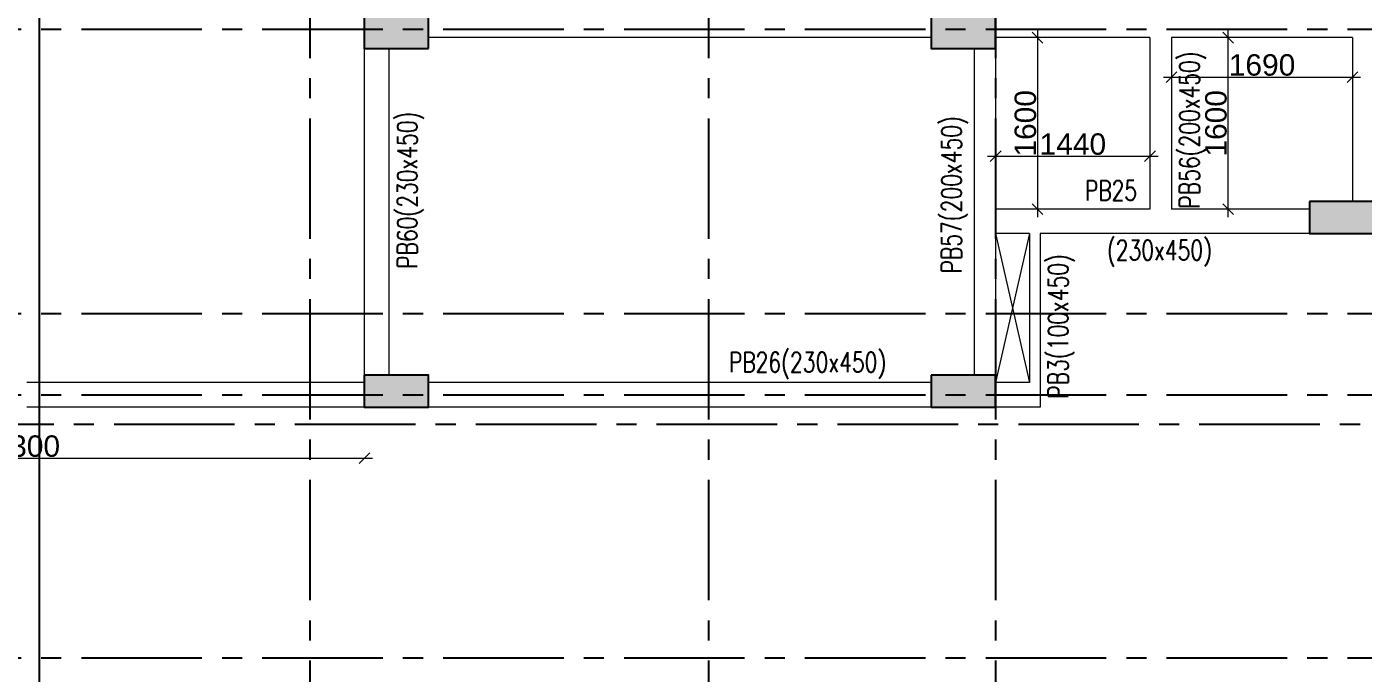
# Model space of a CAD drawing. Header units: millimetres. Extents: x 1277257 to 1543892, y 206696 to 309376.
# Drawn here: x 1403871 to 1416341, y 235179 to 241216 of the extents above; entities that cross this region are included whole.
import ezdxf

# ---------------------------------------------------------------- set-up
doc = ezdxf.new("R2010")
doc.units = ezdxf.units.MM
doc.header["$LTSCALE"] = 500
doc.header["$MEASUREMENT"] = 0
doc.header["$PDMODE"] = 34
doc.linetypes.add('Site$0$CENTER2', pattern=[1.125, 0.75, -0.125, 0.125, -0.125])
doc.layers.get('Defpoints').update_dxf_attribs({"lineweight": 0})
for name, color, linetype, lineweight in [('CUT OUT', 1, 'Continuous', 13), ('S - SUNK', 251, 'Continuous', 0), ('TOWER COL HATCH', 253, 'Continuous', 20)]:
    doc.layers.add(name, color=color, linetype=linetype, lineweight=lineweight)
for name, color, linetype in [('GRID', 7, 'Continuous'), ('S-COLUMN-HATCH', 253, 'Continuous'), ('S-FRAMING PLAN', 4, 'Continuous'), ('T BEAM N', 3, 'Continuous'), ('TOWER AREA COLUMN.', 6, 'Continuous')]:
    doc.layers.add(name, color=color, linetype=linetype)
doc.styles.add('3mm', font='arial.ttf')
doc.styles.add('S-T', font='romans.shx')
doc.dimstyles.new('PARAMVEER', dxfattribs={"dimtxt": 200, "dimasz": 100, "dimexe": 0, "dimexo": 25, "dimgap": 10, "dimtad": 1, "dimdec": 0, "dimrnd": 5, "dimzin": 0, "dimdsep": 46, "dimtxsty": '3mm', "dimblk": 'OBLIQUE', "dimcen": 0.09, "dimdle": 75, "dimclrd": 1, "dimclre": 1, "dimclrt": 3, "dimadec": 0, "dimazin": 0, "dimtfac": 1, "dimtdec": 0, "dimtmove": 1, "dimatfit": 3, "dimfxl": 100, "dimtolj": 1, "dimtzin": 0, "dimlwd": 18, "dimlwe": 5, "dimarcsym": 0})

# ---------------------------------------------------------------- blocks, each defined once
blk = doc.blocks.new('RW2952R')
at = {"layer": 'CUT OUT', "color": 1, "ltscale": 10}
for p, q in [((1394831, 239284), (1394516, 237894)), ((1394516, 239284), (1394831, 237894))]:
    blk.add_line(p, q, dxfattribs=at)
at = {"layer": 'S-FRAMING PLAN', "color": 3, "linetype": 'ByBlock', "lineweight": 20, "ltscale": 10}
for p, q in [((1391501, 241114), (1393191, 241114)), ((1391501, 241114), (1391501, 239584)), ((1393191, 241114), (1393191, 239514)), ((1393391, 241114), (1393391, 239514)), ((1393391, 241114), (1394831, 241114)), ((1395431, 241114), (1400121, 241114)), ((1394831, 241014), (1394831, 239514)), ((1395031, 241014), (1395031, 237964)), ((1400491, 241014), (1400491, 237964)), ((1400721, 241014), (1400721, 237964)), ((1391901, 239514), (1393191, 239514)), ((1393391, 239514), (1394831, 239514)), ((1391901, 239284), (1394416, 239284)), ((1394416, 239284), (1394416, 237664)), ((1394516, 239284), (1394831, 239284)), ((1394516, 239284), (1394516, 237894)), ((1394831, 239284), (1394831, 237964)), ((1394516, 237894), (1394831, 237894)), ((1395431, 237894), (1400121, 237894)), ((1400721, 237894), (1403871, 237894)), ((1394416, 237664), (1394831, 237664)), ((1395431, 237664), (1400121, 237664)), ((1400721, 237664), (1403871, 237664))]:
    blk.add_line(p, q, dxfattribs=at)
blk = doc.blocks.new('EEE')
at = {"layer": 'GRID', "color": 16, "linetype": 'Site$0$CENTER2', "ltscale": 3}
for points in [[(1406510.6, 258923.2), (1406510.6, 223711.9)], [(1410230.6, 258923.2), (1410230.6, 223711.9)], [(1412910.6, 258923.2), (1412910.6, 223711.9)], [(1363880.9, 241193.8), (1442964.5, 241193.8)], [(1363880.9, 238538.8), (1442964.5, 238538.8)], [(1363880.9, 237778.8), (1442964.5, 237778.8)], [(1363880.9, 236875.5), (1364185.2, 237504), (1442964.5, 237504)], [(1363880.9, 235324.1), (1442964.5, 235324.1)]]:
    blk.add_lwpolyline(points, dxfattribs=at)
blk = doc.blocks.new('3tgra')
at = {"layer": 'TOWER COL HATCH'}
h = blk.add_hatch(color=253, dxfattribs=at)
h.dxf.hatch_style = 1
h.paths.add_polyline_path([(1395431, 80772), (1395431, 80472), (1394831, 80472), (1394831, 80772)])
h = blk.add_hatch(color=253, dxfattribs=at)
h.dxf.hatch_style = 1
h.paths.add_polyline_path([(1400121, 80472), (1400121, 80772), (1400721, 80772), (1400721, 80472)])
h = blk.add_hatch(color=253, dxfattribs=at)
h.dxf.hatch_style = 1
h.paths.add_polyline_path([(1391901, 79042), (1391901, 78742), (1391301, 78742), (1391301, 79042)])
h = blk.add_hatch(color=253, dxfattribs=at)
h.dxf.hatch_style = 1
h.paths.add_polyline_path([(1395431, 77422), (1395431, 77122), (1394831, 77122), (1394831, 77422)])
h = blk.add_hatch(color=253, dxfattribs=at)
h.dxf.hatch_style = 1
h.paths.add_polyline_path([(1400721, 77422), (1400721, 77122), (1400121, 77122), (1400121, 77422)])
at = {"layer": 'TOWER AREA COLUMN.', "color": 4}
for points in [[(1395431, 80772), (1395431, 80472), (1394831, 80472), (1394831, 80772)], [(1400121, 80472), (1400121, 80772), (1400721, 80772), (1400721, 80472)], [(1391901, 79042), (1391901, 78742), (1391301, 78742), (1391301, 79042)], [(1395431, 77422), (1395431, 77122), (1394831, 77122), (1394831, 77422)], [(1400721, 77422), (1400721, 77122), (1400121, 77122), (1400121, 77422)]]:
    blk.add_lwpolyline(points, close=True, dxfattribs=at)
blk = doc.blocks.new('_Oblique')
at = {"color": 0, "linetype": 'ByBlock', "lineweight": -2}
blk.add_line((-0.5, -0.5), (0.5, 0.5), dxfattribs=at)
blk = doc.blocks.new('*D411')
at = {"layer": 'Defpoints', "color": 0, "ltscale": 10, "transparency": 16777216}
for p in [(1400721, 237664), (1407021, 237664), (1407021, 237187)]:
    blk.add_point(p, dxfattribs=at)
at = {"layer": 'S-COLUMN-HATCH', "color": 1, "linetype": 'Continuous', "lineweight": 18, "ltscale": 10, "transparency": 16777216}
blk.add_line((1400646, 237187), (1407096, 237187), dxfattribs=at)
at = {"layer": 'S-COLUMN-HATCH', "color": 3, "linetype": 'Continuous', "lineweight": 5, "ltscale": 10, "transparency": 16777216}
for p, q in [((1400721, 237187), (1400721, 237187)), ((1407021, 237187), (1407021, 237187))]:
    blk.add_line(p, q, dxfattribs=at)
at = {"layer": 'S-COLUMN-HATCH', "color": 1, "lineweight": 18, "ltscale": 10, "transparency": 16777216, "xscale": 100, "yscale": 100, "zscale": 100, "rotation": 180}
blk.add_blockref('_Oblique', (1400721, 237187), dxfattribs=at)
at = {"layer": 'S-COLUMN-HATCH', "color": 1, "lineweight": 18, "ltscale": 10, "transparency": 16777216, "xscale": 100, "yscale": 100, "zscale": 100}
blk.add_blockref('_Oblique', (1407021, 237187), dxfattribs=at)
at = {"layer": 'S-COLUMN-HATCH', "color": 1, "ltscale": 10, "transparency": 16777216, "insert": (1403871, 237299), "char_height": 200, "attachment_point": 5, "style": '3mm'}
blk.add_mtext('\\A1;6300', dxfattribs=at)
blk = doc.blocks.new('*D466')
at = {"layer": 'Defpoints', "color": 0, "ltscale": 10, "transparency": 16777216}
for p in [(1414351, 240007), (1412911, 239514), (1414351, 239514)]:
    blk.add_point(p, dxfattribs=at)
at = {"layer": 'S-COLUMN-HATCH', "color": 1, "linetype": 'Continuous', "lineweight": 18, "ltscale": 10, "transparency": 16777216}
blk.add_line((1412836, 240007), (1414426, 240007), dxfattribs=at)
at = {"layer": 'S-COLUMN-HATCH', "color": 1, "linetype": 'Continuous', "lineweight": 5, "ltscale": 10, "transparency": 16777216}
for p, q in [((1412911, 240007), (1412911, 240007)), ((1414351, 240007), (1414351, 240007))]:
    blk.add_line(p, q, dxfattribs=at)
at = {"layer": 'S-COLUMN-HATCH', "color": 1, "lineweight": 18, "ltscale": 10, "transparency": 16777216, "xscale": 100, "yscale": 100, "zscale": 100, "rotation": 180}
blk.add_blockref('_Oblique', (1412911, 240007), dxfattribs=at)
at = {"layer": 'S-COLUMN-HATCH', "color": 1, "lineweight": 18, "ltscale": 10, "transparency": 16777216, "xscale": 100, "yscale": 100, "zscale": 100}
blk.add_blockref('_Oblique', (1414351, 240007), dxfattribs=at)
at = {"layer": 'S-COLUMN-HATCH', "color": 4, "ltscale": 10, "transparency": 16777216, "insert": (1413631, 240119), "char_height": 200, "attachment_point": 5, "style": '3mm'}
blk.add_mtext('\\A1;1440', dxfattribs=at)
blk = doc.blocks.new('*D467')
at = {"layer": 'Defpoints', "color": 0, "ltscale": 10, "transparency": 16777216}
for p in [(1414351, 241114), (1413301, 239514), (1414351, 239514)]:
    blk.add_point(p, dxfattribs=at)
at = {"layer": 'S-COLUMN-HATCH', "color": 1, "linetype": 'Continuous', "lineweight": 18, "ltscale": 10, "transparency": 16777216}
blk.add_line((1413301, 241189), (1413301, 239439), dxfattribs=at)
at = {"layer": 'S-COLUMN-HATCH', "color": 1, "linetype": 'Continuous', "lineweight": 5, "ltscale": 10, "transparency": 16777216}
for p, q in [((1413302, 241114), (1413301, 241114)), ((1413302, 239514), (1413301, 239514))]:
    blk.add_line(p, q, dxfattribs=at)
at = {"layer": 'S-COLUMN-HATCH', "color": 1, "lineweight": 18, "ltscale": 10, "transparency": 16777216, "xscale": 100, "yscale": 100, "zscale": 100}
for p, rotation in [((1413301, 241114), 90), ((1413301, 239514), 270)]:
    blk.add_blockref('_Oblique', p, dxfattribs=dict(at, rotation=rotation))
at = {"layer": 'S-COLUMN-HATCH', "color": 4, "ltscale": 10, "transparency": 16777216, "insert": (1413189, 240314), "char_height": 200, "attachment_point": 5, "rotation": 90, "style": '3mm'}
blk.add_mtext('\\A1;1600', dxfattribs=at)
blk = doc.blocks.new('*D468')
at = {"layer": 'Defpoints', "color": 0, "ltscale": 10, "transparency": 16777216}
for p in [(1414551, 241114), (1416241, 241114), (1416241, 240746)]:
    blk.add_point(p, dxfattribs=at)
at = {"layer": 'S-COLUMN-HATCH', "color": 1, "linetype": 'Continuous', "lineweight": 18, "ltscale": 10, "transparency": 16777216}
blk.add_line((1414476, 240746), (1416316, 240746), dxfattribs=at)
at = {"layer": 'S-COLUMN-HATCH', "color": 1, "linetype": 'Continuous', "lineweight": 5, "ltscale": 10, "transparency": 16777216}
for p, q in [((1414551, 240747), (1414551, 240746)), ((1416241, 240747), (1416241, 240746))]:
    blk.add_line(p, q, dxfattribs=at)
at = {"layer": 'S-COLUMN-HATCH', "color": 1, "lineweight": 18, "ltscale": 10, "transparency": 16777216, "xscale": 100, "yscale": 100, "zscale": 100, "rotation": 180}
blk.add_blockref('_Oblique', (1414551, 240746), dxfattribs=at)
at = {"layer": 'S-COLUMN-HATCH', "color": 1, "lineweight": 18, "ltscale": 10, "transparency": 16777216, "xscale": 100, "yscale": 100, "zscale": 100}
blk.add_blockref('_Oblique', (1416241, 240746), dxfattribs=at)
at = {"layer": 'S-COLUMN-HATCH', "color": 4, "ltscale": 10, "transparency": 16777216, "insert": (1415396, 240858), "char_height": 200, "attachment_point": 5, "style": '3mm'}
blk.add_mtext('\\A1;1690', dxfattribs=at)
blk = doc.blocks.new('*D469')
at = {"layer": 'Defpoints', "color": 0, "ltscale": 10, "transparency": 16777216}
for p in [(1414551, 241114), (1415079, 241114), (1414551, 239514)]:
    blk.add_point(p, dxfattribs=at)
at = {"layer": 'S-COLUMN-HATCH', "color": 1, "linetype": 'Continuous', "lineweight": 18, "ltscale": 10, "transparency": 16777216}
blk.add_line((1415079, 239439), (1415079, 241189), dxfattribs=at)
at = {"layer": 'S-COLUMN-HATCH', "color": 1, "linetype": 'Continuous', "lineweight": 5, "ltscale": 10, "transparency": 16777216}
for p, q in [((1415079, 241114), (1415079, 241114)), ((1415079, 239514), (1415079, 239514))]:
    blk.add_line(p, q, dxfattribs=at)
at = {"layer": 'S-COLUMN-HATCH', "color": 1, "lineweight": 18, "ltscale": 10, "transparency": 16777216, "xscale": 100, "yscale": 100, "zscale": 100}
for p, rotation in [((1415079, 241114), 90), ((1415079, 239514), 270)]:
    blk.add_blockref('_Oblique', p, dxfattribs=dict(at, rotation=rotation))
at = {"layer": 'S-COLUMN-HATCH', "color": 4, "ltscale": 10, "transparency": 16777216, "insert": (1414967, 240314), "char_height": 200, "attachment_point": 5, "rotation": 90, "style": '3mm'}
blk.add_mtext('\\A1;1600', dxfattribs=at)

msp = doc.modelspace()

# ---------------------------------------------------------------- linework, layer by layer
at = {"layer": 'S-COLUMN-HATCH', "color": 4, "ltscale": 10}
msp.add_line((1403985.6, 264405.3), (1403985.6, 222975.4), dxfattribs=at)

# ---------------------------------------------------------------- block references
at = {"layer": 'CUT OUT', "color": 4, "xscale": -1}
msp.add_blockref('3tgra', (2807741.3, 160542.1), dxfattribs=at)
at = {"layer": 'GRID', "color": 4}
msp.add_blockref('EEE', (0, 0), dxfattribs=at)
at = {"layer": 'S - SUNK', "color": 4, "xscale": -1}
msp.add_blockref('RW2952R', (2807741.3, 0), dxfattribs=at)

# ---------------------------------------------------------------- texts
at = {"layer": 'T BEAM N', "color": 7, "lineweight": 0, "style": 'S-T', "width": 0.75}
for s, p in [('PB56(200x450)', (1414811.1, 239518.2)), ('PB60(230x450)', (1407513.9, 238955.6)), ('PB57(200x450)', (1412590.9, 238912.7)), ('PB3(100x450)', (1413586.1, 237744.1))]:
    msp.add_text(s, height=185, rotation=90, dxfattribs=at).set_placement(p)
for s, p in [('PB25', (1413742.7, 239594.4)), ('(230x450)', (1413948.1, 239037.7)), ('PB26(230x450)', (1410421.5, 237991.3))]:
    msp.add_text(s, height=185, dxfattribs=at).set_placement(p)

# ---------------------------------------------------------------- dimensions: what is measured, and where the dimension line sits
at = {"layer": 'S-COLUMN-HATCH', "color": 1, "ltscale": 10}
for base, p1, p2, picture, middle in [((1413301.5, 239513.8), (1414350.6, 241113.8), (1414350.6, 239513.8), '*D467', (1413189.4, 240313.8)), ((1415078.8, 241113.8), (1414550.6, 239513.8), (1414550.6, 241113.8), '*D469', (1414966.6, 240313.8))]:
    dim = msp.add_linear_dim(base=base, p1=p1, p2=p2, angle=90, dimstyle='PARAMVEER', override={"dimpost": '\\X', "dimclrt": 4, "dimfxl": 0.15, "dimfxlon": 1, "dimarcsym": 1}, dxfattribs=at)
    dim.commit()
    dim.dimension.update_dxf_attribs({"geometry": picture, "text_midpoint": middle})
for base, p1, p2, picture, middle in [((1416240.6, 240746.4), (1414550.6, 241113.8), (1416240.6, 241113.8), '*D468', (1415395.6, 240858.5)), ((1414350.6, 240006.7), (1412910.6, 239513.8), (1414350.6, 239513.8), '*D466', (1413630.6, 240118.9))]:
    dim = msp.add_linear_dim(base=base, p1=p1, p2=p2, dimstyle='PARAMVEER', override={"dimpost": '\\X', "dimclrt": 4, "dimfxl": 0.15, "dimfxlon": 1, "dimarcsym": 1}, dxfattribs=at)
    dim.commit()
    dim.dimension.update_dxf_attribs({"geometry": picture, "text_midpoint": middle})
at = {"layer": 'S-COLUMN-HATCH', "color": 4, "ltscale": 10}
dim = msp.add_linear_dim(base=(1407020.6, 237187.2), p1=(1400720.6, 237663.8), p2=(1407020.6, 237663.8), dimstyle='PARAMVEER', override={"dimpost": '\\X', "dimclre": 3, "dimclrt": 1, "dimfxl": 0.15, "dimfxlon": 1, "dimarcsym": 1}, dxfattribs=at)
dim.commit()
dim.dimension.update_dxf_attribs({"geometry": '*D411', "text_midpoint": (1403870.6, 237299.4)})

doc.saveas('drawing.dxf')
